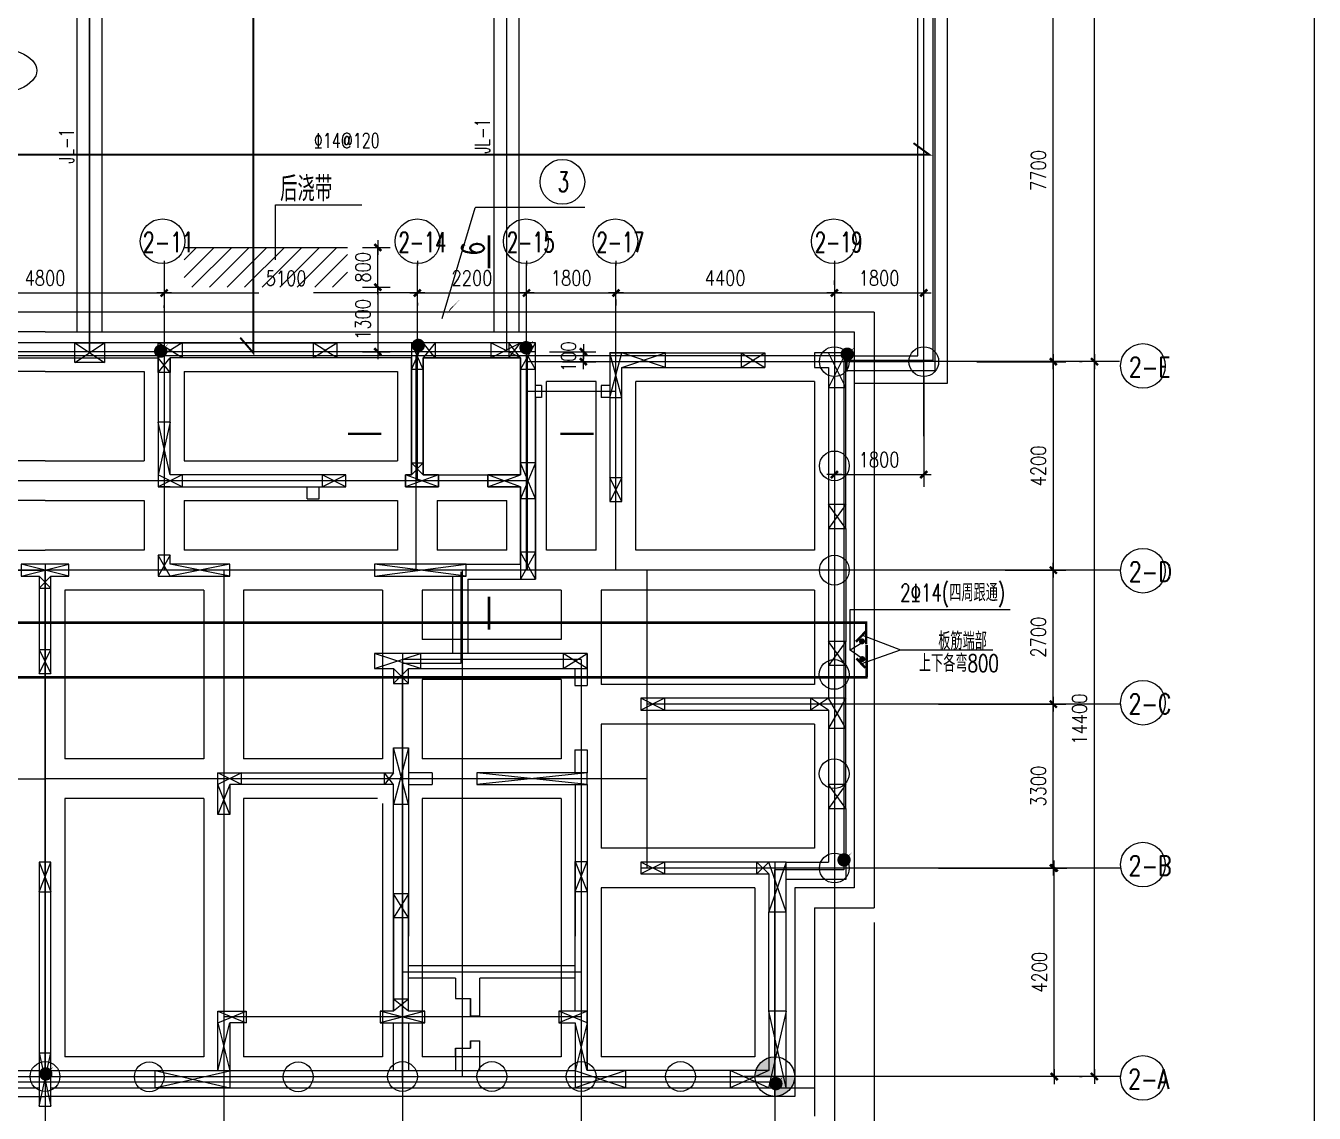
# Model space of a CAD drawing. Extents: x -170759 to 304867, y -311201 to 112352.
# Drawn here: x 241152 to 267105, y -175936 to -154031 of the extents above; entities that cross this region are included whole.
import ezdxf

# ---------------------------------------------------------------- set-up
doc = ezdxf.new("R2010")
doc.units = 0
doc.linetypes.add('DOT2', pattern=[0.125, 0, -0.125])
doc.linetypes.add('DOTE', pattern=[2.42, 2, -0.2, 0.02, -0.2])
doc.layers.get('0').update_dxf_attribs({"linetype": 'CONTINUOUS'})
doc.layers.get('DEFPOINTS').update_dxf_attribs({"linetype": 'CONTINUOUS'})
for name, color, linetype in [('4', 2, 'DOT2'), ('7', 8, 'CONTINUOUS'), ('AXIS', 3, 'CONTINUOUS'), ('DIM', 3, 'CONTINUOUS'), ('DOTE', 251, 'CONTINUOUS'), ('LAYER2', 7, 'CONTINUOUS'), ('TC', 253, 'CONTINUOUS'), ('WAL', 20, 'CONTINUOUS'), ('ZHUANG', 7, 'CONTINUOUS'), ('图层1', 1, 'CONTINUOUS')]:
    doc.layers.add(name, color=color, linetype=linetype)
doc.styles.add('_HZTXT', font='txt.shx', dxfattribs={"width": 0.8, "bigfont": 'HZTXT.shx'})
doc.styles.add('DIM_FONT', font='SIMPLEX.shx', dxfattribs={"width": 0.8})
doc.styles.add('STYLE1', font='txt.shx', dxfattribs={"width": 0.8, "bigfont": 'HZTXT.shx'})
doc.dimstyles.new('NORMAL', dxfattribs={"dimtxt": 300, "dimasz": 1, "dimexe": 250, "dimexo": 300, "dimgap": 150, "dimtad": 1, "dimdec": 0, "dimzin": 0, "dimdsep": 46, "dimtxsty": 'DIM_FONT', "dimblk": '_DIMX', "dimblk1": '_DIMX', "dimblk2": '_DIMX', "dimsah": 1, "dimcen": 2.5, "dimclrt": 7, "dimadec": 0, "dimazin": 0, "dimtfac": 1, "dimtdec": 0, "dimtix": 1, "dimtmove": 2, "dimatfit": 3, "dimldrblk": '_DIMX', "dimfxl": 0, "dimtolj": 1, "dimtzin": 0, "dimarcsym": 0})

# ---------------------------------------------------------------- blocks, each defined once
blk = doc.blocks.new('_DIMX')
blk.add_line((-150, 0), (150, 0))
at = {"const_width": 50}
blk.add_lwpolyline([(-70, -70), (70, 70)], dxfattribs=at)
blk = doc.blocks.new('*D97')
at = {"layer": 'DEFPOINTS', "color": 0, "linetype": 'ByBlock'}
for p in [(260011, -160797), (260581, -164997, 0), (261849, -164997)]:
    blk.add_point(p, dxfattribs=at)
at = {"layer": 'ZHUANG', "color": 0, "linetype": 'ByBlock', "lineweight": -2}
for p, q in [((260311, -160797), (262099, -160797)), ((261849, -160798), (261849, -164996)), ((260881, -164997), (262099, -164997))]:
    blk.add_line(p, q, dxfattribs=at)
for p, rotation in [((261849, -160797), 90), ((261849, -164997), 270)]:
    blk.add_blockref('_DIMX', p, dxfattribs=dict(at, rotation=rotation))
at = {"layer": 'ZHUANG', "color": 7, "linetype": 'ByBlock', "insert": (261549, -162897), "char_height": 300, "attachment_point": 5, "rotation": 90, "style": 'DIM_FONT'}
blk.add_mtext('\\A1;4200', dxfattribs=at)
blk = doc.blocks.new('*D165')
at = {"layer": 'DEFPOINTS', "color": 0}
for p in [(259239, -167697, 0), (261849, -167697), (261085, -170997)]:
    blk.add_point(p, dxfattribs=at)
at = {"layer": 'TC', "color": 0, "lineweight": -2}
for p, q in [((259539, -167697), (262099, -167697)), ((261849, -170996), (261849, -167698)), ((261385, -170997), (262099, -170997))]:
    blk.add_line(p, q, dxfattribs=at)
for p, rotation in [((261849, -167697), 90), ((261849, -170997), 270)]:
    blk.add_blockref('_DIMX', p, dxfattribs=dict(at, rotation=rotation))
at = {"layer": 'TC', "color": 7, "insert": (261549, -169347), "char_height": 300, "attachment_point": 5, "rotation": 90, "style": 'DIM_FONT'}
blk.add_mtext('\\A1;3300', dxfattribs=at)
blk = doc.blocks.new('*D166')
at = {"layer": 'DEFPOINTS', "color": 0}
for p in [(259239, -170997, 0), (261869, -170997), (262055, -175197, 0)]:
    blk.add_point(p, dxfattribs=at)
at = {"layer": 'TC', "color": 0, "lineweight": -2}
for p, q in [((259539, -170997), (262119, -170997)), ((261869, -175196), (261869, -170998)), ((261755, -175197), (261619, -175197))]:
    blk.add_line(p, q, dxfattribs=at)
for p, rotation in [((261869, -170997), 90), ((261869, -175197), 270)]:
    blk.add_blockref('_DIMX', p, dxfattribs=dict(at, rotation=rotation))
at = {"layer": 'TC', "color": 7, "insert": (261569, -173097), "char_height": 300, "attachment_point": 5, "rotation": 90, "style": 'DIM_FONT'}
blk.add_mtext('\\A1;4200', dxfattribs=at)
blk = doc.blocks.new('*D191')
at = {"layer": 'DEFPOINTS', "color": 0}
for p in [(247634, -159297, 0), (247634, -160597, 0), (248243, -160597)]:
    blk.add_point(p, dxfattribs=at)
at = {"layer": 'WAL', "color": 0, "lineweight": -2}
for p, q in [((247934, -159297), (248493, -159297)), ((248243, -159298), (248243, -160596)), ((247934, -160597), (248493, -160597))]:
    blk.add_line(p, q, dxfattribs=at)
for p, rotation in [((248243, -159297), 90), ((248243, -160597), 270)]:
    blk.add_blockref('_DIMX', p, dxfattribs=dict(at, rotation=rotation))
at = {"layer": 'WAL', "color": 7, "insert": (247943, -159947), "char_height": 300, "attachment_point": 5, "rotation": 90, "style": 'DIM_FONT'}
blk.add_mtext('\\A1;1300', dxfattribs=at)
blk = doc.blocks.new('*D192')
at = {"layer": 'DEFPOINTS', "color": 0}
for p in [(247634, -158497, 0), (248243, -158497), (247634, -159297, 0)]:
    blk.add_point(p, dxfattribs=at)
at = {"layer": 'WAL', "color": 0, "lineweight": -2}
for p, q in [((247934, -158497), (248493, -158497)), ((248243, -158496), (248243, -158495)), ((248243, -159297), (248243, -158497)), ((248243, -159298), (248243, -159299))]:
    blk.add_line(p, q, dxfattribs=at)
for p, rotation in [((248243, -158497), 270), ((248243, -159297), 90)]:
    blk.add_blockref('_DIMX', p, dxfattribs=dict(at, rotation=rotation))
at = {"layer": 'WAL', "color": 7, "insert": (247943, -158897), "char_height": 300, "attachment_point": 5, "rotation": 90, "style": 'DIM_FONT'}
blk.add_mtext('\\A1;800', dxfattribs=at)
blk = doc.blocks.new('*D193')
at = {"layer": 'DEFPOINTS', "color": 0}
for p in [(251399, -160597, 0), (252383, -160597), (251661, -160797, 0)]:
    blk.add_point(p, dxfattribs=at)
at = {"layer": 'WAL', "color": 0, "lineweight": -2}
for p, q in [((251699, -160597), (252633, -160597)), ((252383, -160596), (252383, -160595)), ((252383, -160797), (252383, -160597)), ((251961, -160797), (252633, -160797)), ((252383, -160798), (252383, -160799))]:
    blk.add_line(p, q, dxfattribs=at)
for p, rotation in [((252383, -160597), 270), ((252383, -160797), 90)]:
    blk.add_blockref('_DIMX', p, dxfattribs=dict(at, rotation=rotation))
at = {"layer": 'WAL', "color": 7, "insert": (252083, -160697), "char_height": 300, "attachment_point": 5, "rotation": 90, "style": 'DIM_FONT'}
blk.add_mtext('\\A1;100', dxfattribs=at)
blk = doc.blocks.new('*D195')
at = {"layer": 'DEFPOINTS', "color": 0}
for p in [(249039, -159315, 0), (243939, -159412, 0), (249039, -159413)]:
    blk.add_point(p, dxfattribs=at)
at = {"layer": 'WAL', "color": 0, "lineweight": -2}
for p, q in [((243940, -159413), (245845, -159413)), ((249038, -159413), (246945, -159413)), ((243939, -159712), (243939, -159663)), ((249039, -159615), (249039, -159663))]:
    blk.add_line(p, q, dxfattribs=at)
at = {"layer": 'WAL', "color": 0, "lineweight": -2, "rotation": 180}
blk.add_blockref('_DIMX', (243939, -159413), dxfattribs=at)
at = {"layer": 'WAL', "color": 0, "lineweight": -2}
blk.add_blockref('_DIMX', (249039, -159413), dxfattribs=at)
at = {"layer": 'WAL', "color": 7, "insert": (246395, -159116), "char_height": 300, "attachment_point": 5, "style": 'DIM_FONT'}
blk.add_mtext('\\A1;5100', dxfattribs=at)

msp = doc.modelspace()

# ---------------------------------------------------------------- hatches: boundary and pattern name
at = {"layer": 'WAL'}
h = msp.add_hatch(dxfattribs=at)
h.set_pattern_fill('ANSI31', color=4, scale=2000, style=0)
h.set_pattern_definition([(45, (-111974.64, -225856.73), (-176.7767, 176.7767), [])])
h.paths.add_polyline_path([(247633.55887, -158496.52505), (244343.56233, -158496.52505), (244343.56233, -159296.52505), (247633.55887, -159296.52505)])
h.paths.add_polyline_path([(246053.35754, -158974.82745), (246703.35754, -158974.82745), (246703.35754, -159349.82745), (246053.35754, -159349.82745)], flags=9)
h = msp.add_hatch(color=4, dxfattribs=at)
h.paths.add_polyline_path([(255857.65285, -175076.52505, -0.2450906148), (256119.22853, -174814.94937), (256119.22853, -175076.52505)])
h.paths.add_polyline_path([(255851.79996, -175196.52505), (255839.22853, -175196.52505, -0.0763208341), (255857.65285, -175076.52505), (256119.22853, -175076.52505)])
h.paths.add_polyline_path([(256119.22853, -175076.52505), (256119.22853, -174814.94937, -0.0763208341), (256239.22853, -174796.52505), (256239.22853, -174876.80959), (256165.7149, -175196.52505), (255851.79996, -175196.52505)])
h.paths.add_polyline_path([(256239.22853, -175196.52505), (256165.7149, -175196.52505), (256239.22853, -174876.80959)], flags=17)
h.paths.add_polyline_path([(256239.22853, -175196.52505), (256417.29305, -175196.52505), (256469.22853, -175426.52505), (256239.22853, -175426.52505)], flags=17)
h.paths.add_polyline_path([(256469.22853, -175426.52505), (256417.29305, -175196.52505), (256469.22853, -175196.52505)], flags=16)
h.paths.add_polyline_path([(256469.22853, -175196.52505), (256639.22853, -175196.52505, -0.4142135624), (256239.22853, -175596.52505), (256239.22853, -175426.52505), (256469.22853, -175426.52505)])

# ---------------------------------------------------------------- linework, layer by layer
msp.add_lwpolyline([(168597.11361, -125589.75564), (267104.50552, -125589.75564), (267104.50552, -195144.17995), (168597.11361, -195144.17995)], close=True)
at = {"layer": '7', "color": 4, "linetype": 'ByBlock'}
msp.add_line((257754.91275, -165789.92395, 0), (260978.30891, -165789.92395, 0), dxfattribs=at)
at = {"layer": 'DOTE', "color": 8, "linetype": 'DOTE', "ltscale": 2}
for p, q in [((263182.31757, -160796.52505, 0), (257669.22853, -160796.52505, 0)), ((263203.9637, -164996.52505), (241539.22853, -164996.52505)), ((263209.01146, -167696.52505, 0), (253659.22853, -167696.52505)), ((263208.87526, -170996.52505, 0), (253539.22853, -170996.52505)), ((263208.87526, -175196.52505, 0), (255619.05066, -175196.52505))]:
    msp.add_line(p, q, dxfattribs=at)
at = {"layer": 'LAYER2', "color": 6, "elevation": 0}
for points in [[(249118.94195, -160408.63697, 0, 0, 0), (249480.20772, -160005.57966, 96, 0, 0), (249697.88413, -159731.96142, 0, 0, 0)], [(251984.92662, -159860.41519, 0, 0, 0), (251571.18427, -160209.39286, 96, 0, 0), (251317.61657, -160450.12795, 0, 0, 0)], [(244625.07049, -159929.11364, 0, 0, 0), (244211.32814, -160278.09132, 96, 0, 0), (243957.76043, -160518.82641, 0, 0, 0)], [(258455.25085, -159991.02707, 0, 0, 0), (258041.5085, -160340.00475, 96, 0, 0), (257787.94079, -160580.73984, 0, 0, 0)], [(258389.89379, -170178.76409, 0, 0, 0), (257976.15144, -170527.74177, 96, 0, 0), (257722.58374, -170768.47686, 0, 0, 0)], [(242312.11858, -174488.9605, 0, 0, 0), (241898.37623, -174837.93818, 96, 0, 0), (241644.80853, -175078.67327, 0, 0, 0)], [(257017.40092, -174684.87846, 0, 0, 0), (256603.65857, -175033.85614, 96, 0, 0), (256350.09087, -175274.59123, 0, 0, 0)]]:
    msp.add_lwpolyline(points, format="xyseb", dxfattribs=at)
at = {"layer": 'LAYER2', "color": 6, "const_width": 133.7388, "elevation": 0}
for points in [[(249090.46985, -160528.43832, -1), (249025.3208, -160410.26861, -1)], [(251260.68516, -160574.47604, -1), (251195.53611, -160456.30632, -1)], [(243900.82903, -160643.1745, -1), (243835.67998, -160525.00478, -1)], [(257731.00939, -160705.08792, -1), (257665.86034, -160586.91821, -1)], [(257665.65233, -170892.82494, -1), (257600.50328, -170774.65523, -1)], [(241587.87712, -175203.02135, -1), (241522.72808, -175084.85164, -1)], [(256293.15946, -175398.93931, -1), (256228.01041, -175280.7696, -1)]]:
    msp.add_lwpolyline(points, format="xyb", close=True, dxfattribs=at)
at = {"layer": 'TC'}
for centre in [(263653.59396, -160883.07939, 0), (263653.59396, -165007.88497, 0), (263653.59396, -167667.3793, 0), (263653.59396, -170928.42575, 0), (263653.59396, -175225.7999, 0)]:
    msp.add_circle(centre, 449.77374, dxfattribs=at)
at = {"layer": 'WAL', "color": 4}
for p, q in [((242439.22853, -160596.52505), (242439.22853, -136475.28904)), ((250839.22853, -160596.52505), (250839.22853, -136475.28904)), ((259239.22853, -160796.52505), (259239.22853, -136475.28904)), ((259469.22853, -160976.52505), (259469.22853, -139166.52505)), ((259719.22853, -161226.52505), (259719.22853, -139166.52505)), ((259119.22853, -160676.52505), (259119.22853, -139516.52505)), ((242189.22853, -160196.52505, 0), (242189.22853, -153646.52505, 0)), ((242689.22853, -160196.52505, 0), (242689.22853, -153646.52505, 0)), ((250589.22853, -160196.52505, 0), (250589.22853, -153646.52505, 0)), ((251089.22853, -160196.52505, 0), (251089.22853, -153646.52505, 0)), ((259239.22853, -162296.52505), (259239.22853, -155990.13996)), ((246178.65925, -158742.63709, 0), (246178.65925, -157634.61047, 0)), ((246178.65925, -157634.61047, 0), (247920.20597, -157634.61047, 0)), ((244343.56233, -158496.52505), (247633.55887, -158496.52505)), ((243939.22853, -158768.36882), (243939.22853, -158858.8081)), ((243939.22853, -158819.2297), (243939.22853, -164996.52505)), ((249039.22853, -158768.36882), (249039.22853, -158858.8081)), ((249039.22853, -163196.52505), (249039.22853, -158820.33534)), ((251239.22853, -158768.36882), (251239.22853, -158858.8081)), ((251239.22853, -164996.52505), (251239.22853, -158820.10995)), ((253039.22853, -158768.36882), (253039.22853, -158858.8081)), ((253039.22853, -164996.52505), (253039.22853, -158820.22097)), ((257439.22853, -158768.36882), (257439.22853, -158858.8081)), ((257439.22853, -158820.11868), (257439.22853, -183248.75652)), ((258239.22853, -159796.52505, 0), (224839.22853, -159796.52505, 0)), ((258239.22853, -159796.52505, 0), (258239.22853, -171796.52505, 0)), ((241539.22853, -160196.52505, 0), (225239.22853, -160196.52505, 0)), ((241539.22853, -160196.52505, 0), (257839.22853, -160196.52505, 0)), ((257839.22853, -160196.52505, 0), (257839.22853, -171396.52505, 0)), ((251419.22853, -160416.52505), (231659.22853, -160416.52505)), ((251399.22853, -160596.52505), (231839.22853, -160596.52505)), ((242139.22853, -160416.52505), (242739.22853, -160816.52505)), ((242139.22853, -160816.52505), (242739.22853, -160416.52505)), ((244299.22853, -160716.52505), (243819.22853, -160416.52505)), ((244299.22853, -160416.52505), (243819.22853, -160716.88709)), ((244299.22853, -160416.52505), (244299.22853, -160716.52505)), ((246939.22853, -160416.52505), (246939.22853, -160716.52505)), ((247419.22853, -160716.52505), (246939.22853, -160416.52505)), ((246939.22853, -160716.52505), (247419.22853, -160416.52505)), ((249159.22853, -160956.52505), (248919.22853, -160416.52505)), ((248919.22853, -160956.52505), (249158.82965, -160416.52505)), ((249399.22853, -160716.52505), (249158.82965, -160416.52505)), ((249399.22853, -160416.52505), (249159.22853, -160716.52505)), ((249399.22853, -160416.52505), (249399.22853, -160716.52505)), ((250519.22853, -160716.52505), (251117.89068, -160416.52505)), ((250519.22853, -160416.52505), (250519.22853, -160716.52505)), ((251119.22853, -160716.52505), (250519.22853, -160416.52505)), ((250879.22853, -160416.52505), (250879.22853, -160716.52505)), ((251119.22853, -160716.52505), (250879.22853, -160416.52505)), ((250879.22853, -160716.52505), (251117.89068, -160416.52505)), ((251419.22853, -160956.52505), (251117.89068, -160416.52505)), ((251119.22853, -160956.52505), (251419.22853, -160416.52505)), ((251419.22853, -161276.52505), (251419.22853, -160416.52505)), ((252919.22853, -160616.52505), (252919.22853, -161276.52505)), ((253159.22853, -161516.52505), (252919.22853, -160616.52505)), ((252919.22853, -161516.52505), (253160.18095, -160616.52505)), ((252919.22853, -160616.52505), (253839.22853, -160616.52505)), ((253159.22853, -160916.52505), (254039.22853, -160616.52505)), ((254039.22853, -160916.52505), (253160.18095, -160616.52505)), ((254039.22853, -160616.52505), (256039.22853, -160616.52505)), ((255559.22853, -160616.52505), (255559.22853, -160916.52505)), ((255559.22853, -160916.52505), (256039.22853, -160616.52505)), ((255559.22853, -160616.52505), (256039.22853, -160916.52505)), ((256039.22853, -160616.52505), (256039.22853, -160916.52505)), ((257669.22853, -160616.52505), (257319.22853, -161316.52484)), ((257669.22853, -161316.52484), (257319.4526, -160616.52505)), ((243819.22853, -160726.52505), (239259.22853, -160726.52505)), ((243819.22853, -161016.52505), (244059.22853, -160716.52505)), ((244059.22853, -161016.52505), (243819.22853, -160716.88709)), ((243819.22853, -160726.52505), (243819.22853, -162018.27193)), ((244059.22853, -162016.52505), (244059.22853, -160716.52505)), ((248919.22853, -160716.52505), (244059.22853, -160716.52505)), ((247419.22853, -160716.52505), (244059.22853, -160716.52505)), ((248919.22853, -163076.52505), (248919.22853, -160716.52505)), ((249159.22853, -160716.52505), (249159.22853, -163076.52505)), ((251119.22853, -160716.52505), (249159.22853, -160716.52505)), ((251119.22853, -160716.52505), (249159.22853, -160716.52505)), ((251119.22853, -160716.52505), (249159.22853, -160716.52505)), ((249439.22853, -160716.52505), (250839.22853, -160716.52505)), ((251119.22853, -160716.52505), (250519.22853, -160716.52505)), ((251119.22853, -163076.52505), (251119.22853, -160716.52505)), ((251119.22853, -163076.52505), (251119.22853, -160716.52505)), ((251119.22853, -163076.52505), (251119.22853, -160716.52505)), ((251239.22853, -160796.52505), (259239.22853, -160796.52505)), ((257669.22853, -160676.52505), (259119.22853, -160676.52505)), ((241539.22853, -160996.52505, 0), (239539.22853, -160996.52505, 0)), ((241539.22853, -160996.52505, 0), (243539.22853, -160996.52505, 0)), ((243539.22853, -160996.52505, 0), (243539.22853, -162796.52505, 0)), ((244339.22853, -160996.52505, 0), (244339.22853, -162796.52505, 0)), ((244339.22853, -160996.52505, 0), (248639.22853, -160996.52505, 0)), ((248639.22853, -160996.52505, 0), (248639.22853, -162796.52505, 0)), ((249159.22853, -160956.52505), (248919.22853, -160956.52505)), ((249159.22853, -160996.52505), (249159.22853, -162796.52505)), ((251419.22853, -160956.52505), (251119.22853, -160956.52505)), ((251119.22853, -162796.52505), (251119.22853, -160996.52505)), ((253159.22853, -160916.52505), (253839.22853, -160916.52505)), ((253159.22853, -160916.52505), (253839.22853, -160916.52505)), ((254039.22853, -160916.52505), (256039.22853, -160916.52505)), ((257669.22853, -160976.52505), (259469.22853, -160976.52505)), ((253039.22853, -161396.52505), (251239.22853, -161396.52505)), ((251539.22853, -161276.52505), (251419.22853, -161276.52505)), ((251539.22853, -161276.52505), (251539.22853, -161516.52505)), ((251539.22853, -161276.52505), (251539.22853, -161516.52505)), ((251539.22853, -161276.52505), (251539.22853, -161516.52505)), ((252639.22853, -161196.52505, 0), (251639.22853, -161196.52505, 0)), ((251639.22853, -164596.52505, 0), (251639.22853, -161196.52505, 0)), ((252639.22853, -164596.52505, 0), (252639.22853, -161196.52505, 0)), ((252739.22853, -161276.52505), (252739.22853, -161516.52505)), ((252919.22853, -161276.52505), (252739.22853, -161276.52505)), ((252919.22853, -161276.52505), (252919.22853, -161276.52505)), ((257039.22853, -161196.52505, 0), (253439.22853, -161196.52505, 0)), ((253439.22853, -164596.52505, 0), (253439.22853, -161196.52505, 0)), ((257039.22853, -161196.52505, 0), (257039.22853, -164596.52505, 0)), ((257319.22853, -161316.52484), (257669.22853, -161316.52484)), ((257839.22853, -161226.52505), (259719.22853, -161226.52505)), ((251539.22853, -161516.52505), (251419.22853, -161516.52505)), ((251419.22853, -161516.52505), (251419.22853, -165176.52505)), ((252919.22853, -161516.52505), (252739.22853, -161516.52505)), ((252919.22853, -161516.52505), (253159.22853, -161516.52505)), ((244059.22853, -163076.52505), (243819.22853, -162016.52505)), ((244059.22853, -162016.52505), (243819.22853, -163076.68293)), ((243819.22853, -162016.52505), (243819.22853, -163076.52505)), ((241539.22853, -162796.52505, 0), (239539.22853, -162796.52505, 0)), ((241539.22853, -162796.52505, 0), (243539.22853, -162796.52505, 0)), ((244339.22853, -162796.52505, 0), (248639.22853, -162796.52505, 0)), ((248919.22853, -162836.52505), (249159.22853, -162836.52505)), ((249159.22853, -163076.52505), (248919.22853, -162836.52505)), ((249159.22853, -162836.52505), (248919.22853, -163076.52505)), ((251419.22853, -163556.52505), (251119.22853, -162836.52505)), ((251419.22853, -162836.52505), (251119.22853, -163556.52505)), ((251419.22853, -162836.52505), (251119.22853, -162836.52505)), ((251239.22853, -163196.52505), (231839.22853, -163196.52505)), ((244299.22853, -163076.52505), (243819.22853, -163316.52505)), ((244299.22853, -163316.52505), (243819.22853, -163076.68293)), ((244299.22853, -163076.52505), (244299.22853, -163316.52505)), ((247119.22853, -163316.52505), (247599.22853, -163076.52505)), ((247599.22853, -163316.52505), (247119.22853, -163076.52505)), ((247119.22853, -163076.52505), (247119.22853, -163316.52505)), ((248799.22853, -163076.52505), (248799.22853, -163316.52505)), ((248799.22853, -163316.52505), (248799.22853, -163076.52505)), ((248799.22853, -163076.52505), (248799.22853, -163316.52505)), ((248919.22853, -163076.52505), (248799.22853, -163076.52505)), ((248799.22853, -163076.52505), (248919.22853, -163076.52505)), ((248919.22853, -163076.52505), (248799.22853, -163076.52505)), ((249463.31924, -163076.52505), (248799.22853, -163316.52505)), ((249463.31924, -163316.52505), (248799.22853, -163076.52505)), ((249159.22853, -163076.52505), (249463.31924, -163076.52505)), ((249159.22853, -163076.52505), (249463.31924, -163076.52505)), ((249159.22853, -163076.52505), (249463.31924, -163076.52505)), ((249439.22853, -163076.52505), (250839.22853, -163076.52505)), ((249463.31924, -163316.52505), (249463.31924, -163076.52505)), ((249463.31924, -163076.52505), (249463.31924, -163316.52505)), ((249463.31924, -163316.52505), (249463.31924, -163076.52505)), ((250459.22853, -163076.52505), (251119.22853, -163076.52505)), ((250459.22853, -163076.52505), (251119.22853, -163076.52505)), ((250459.22853, -163076.52505), (251119.22853, -163076.52505)), ((250459.22853, -163316.52505), (250459.22853, -163076.52505)), ((250459.22853, -163316.52505), (250459.22853, -163076.52505)), ((250459.22853, -163316.52505), (250459.22853, -163076.52505)), ((251119.22853, -163316.52505), (250459.22853, -163076.52505)), ((250459.22853, -163316.52505), (251119.22853, -163076.52505)), ((253159.22853, -163136.52505), (252919.22853, -163616.52505)), ((253159.22853, -163616.52505), (252919.22853, -163136.52505)), ((253159.22853, -163136.52505), (252919.22853, -163136.52505)), ((244059.22853, -163316.52505), (243819.22853, -163316.52505)), ((246819.22853, -163556.52505), (246819.22853, -163316.52505)), ((247059.22853, -163556.52505), (247059.22853, -163316.52505)), ((248799.22853, -163316.52505), (249463.31924, -163316.52505)), ((249463.31924, -163316.52505), (248799.22853, -163316.52505)), ((248799.22853, -163316.52505), (249463.31924, -163316.52505)), ((250459.22853, -163316.52505), (251119.22853, -163316.52505)), ((251119.22853, -163316.52505), (250459.22853, -163316.52505)), ((250459.22853, -163316.52505), (251119.22853, -163316.52505)), ((251119.22853, -164876.52505), (251119.22853, -163316.52505)), ((251119.22853, -164876.52505), (251119.22853, -163316.52505)), ((241539.22853, -163596.52505, 0), (239539.22853, -163596.52505, 0)), ((241539.22853, -163596.52505, 0), (243539.22853, -163596.52505, 0)), ((243539.22853, -163596.52505, 0), (243539.22853, -164596.52505, 0)), ((244339.22853, -163596.52505, 0), (248639.22853, -163596.52505, 0)), ((244339.22853, -163596.52505, 0), (244339.22853, -164596.52505, 0)), ((246819.22853, -163556.52505), (247059.22853, -163556.52505)), ((248639.22853, -163596.52505, 0), (248639.22853, -164596.52505, 0)), ((249439.22853, -163596.52505, 0), (250839.22853, -163596.52505, 0)), ((249439.22853, -163596.52505, 0), (249439.22853, -164596.52505, 0)), ((250839.22853, -164596.52505, 0), (250839.22853, -163596.52505, 0)), ((251419.22853, -163556.52505), (251119.22853, -163556.52505)), ((257669.22853, -163676.52505), (257319.22853, -164156.52505)), ((257669.22853, -164156.52505), (257319.22853, -163676.52505)), ((257669.22853, -163676.52505), (257319.22853, -163676.52505)), ((257319.22853, -164156.52505), (257319.22853, -166436.52505)), ((257669.22853, -164156.52505), (257669.22853, -166436.52505)), ((239539.22853, -164596.52505, 0), (241539.22853, -164596.52505, 0)), ((243539.22853, -164596.52505, 0), (241539.22853, -164596.52505, 0)), ((244059.22853, -164696.52505), (243819.22853, -164696.52505)), ((244059.59912, -165116.52505), (243819.22853, -164696.52505)), ((244059.22853, -164696.52505), (243819.22853, -165116.52505)), ((244059.22853, -164876.52505), (244059.22853, -164696.52505)), ((248639.22853, -164596.52505, 0), (244339.22853, -164596.52505, 0)), ((250839.22853, -164596.52505, 0), (249439.22853, -164596.52505, 0)), ((251419.22853, -164636.52505), (251119.22853, -164636.52505)), ((251419.22853, -165176.52505), (251119.22853, -164636.52505)), ((251419.22853, -164636.52505), (251119.22853, -165176.52505)), ((252639.22853, -164596.52505, 0), (251639.22853, -164596.52505, 0)), ((257039.22853, -164596.52505), (253439.22853, -164596.52505, 0)), ((225639.22853, -164996.52505), (241539.22853, -164996.52505)), ((242019.22853, -165116.52505), (241059.22853, -164876.52505)), ((241059.22853, -165116.52505), (242019.22853, -164876.52505)), ((241539.22853, -164876.52505), (241539.22853, -185085.4652)), ((241539.22853, -164876.52505), (241539.22853, -175482.45562)), ((245259.22853, -164876.52505), (244059.22853, -164876.52505)), ((245259.22853, -165116.52505), (244059.22853, -164876.52505)), ((245259.22853, -164876.52505), (244059.59912, -165116.52505)), ((245139.22853, -164996.52505), (245139.22853, -183248.75652)), ((245259.22853, -165116.52505), (245259.22853, -164876.52505)), ((250019.22873, -165116.52508), (248179.22873, -164876.52508)), ((248179.22873, -165116.52508), (250019.22873, -164876.52508)), ((249939.22853, -164996.52505), (249939.22854, -175196.52505)), ((250019.22898, -164876.52505), (251119.22853, -164876.52505)), ((250019.22898, -164876.52505), (251119.22853, -164876.52505)), ((253659.22853, -164996.52505), (253659.22853, -170996.52505)), ((241419.22853, -165116.52505), (241659.22853, -165356.52505)), ((241419.22853, -165356.52505), (241659.22853, -165116.52505)), ((249749.22853, -165116.52508), (249749.22853, -166676.52505)), ((250059.22853, -165176.52505), (250059.22853, -166676.52505)), ((250059.22853, -165176.52505), (251419.22853, -165176.52505)), ((241419.22853, -165356.52505), (241659.22853, -165356.52505)), ((244739.22853, -165396.52505, 0), (241939.22853, -165396.52505, 0)), ((241939.22853, -165396.52505, 0), (241939.22853, -168796.52505, 0)), ((244739.22853, -165396.52505, 0), (244739.22853, -168796.52505, 0)), ((245539.22853, -165396.52505, 0), (245539.22853, -168796.52505, 0)), ((248339.22853, -165396.52505, 0), (245539.22853, -165396.52505, 0)), ((248339.22853, -165396.52505, 0), (248339.22853, -168796.52505, 0)), ((249139.22853, -165396.52505, 0), (249139.22853, -166396.52505, 0)), ((251939.22853, -165396.52505, 0), (249139.22853, -165396.52505, 0)), ((251939.22853, -165396.52505, 0), (251939.22853, -166396.52505, 0)), ((252739.22853, -165396.52505, 0), (252739.22853, -167296.52505, 0)), ((257039.22853, -165396.52505), (252739.22853, -165396.52505, 0)), ((257039.22853, -165396.52505, 0), (257039.22853, -167296.52505, 0)), ((257754.91275, -166608.56962, 0), (257754.91275, -165789.92395, 0)), ((258016.41126, -166314.31612, 0), (258773.65042, -166602.03086, 0)), ((241419.22853, -166596.52505), (241659.22853, -167076.52505)), ((241419.22853, -167076.52505), (241659.22853, -166596.52505)), ((241419.22853, -166596.52505), (241659.22853, -166596.52505)), ((251939.22853, -166396.52505, 0), (249139.22853, -166396.52505, 0)), ((257669.22853, -166916.52505), (257319.22853, -166436.52505)), ((257669.22853, -166436.52505), (257319.22853, -166916.52505)), ((257996.16103, -166461.69534, 0), (257754.91275, -166608.56962, 0)), ((257999.30424, -166776.62404, 0), (257754.91275, -166608.56962, 0)), ((257993.85747, -166877.54913, 0), (258773.65042, -166602.03086, 0)), ((258773.65042, -166602.03086, 0), (260633.45876, -166602.03086, 0)), ((249099.22853, -166976.52505), (248179.22873, -166676.52505)), ((248179.22873, -166976.52505), (249099.22853, -166676.52505)), ((248739.22853, -166676.52505), (248739.22853, -183248.75652)), ((252339.22853, -166796.52505), (248739.22853, -166796.52505)), ((249099.22853, -166676.52505), (249099.22853, -166976.52505)), ((252459.22853, -166976.52505), (251979.22853, -166676.52505)), ((251979.22853, -166976.52505), (252459.22853, -166676.52505)), ((251979.22853, -166676.52505), (251979.22853, -166976.52505)), ((252339.22853, -166796.52505), (252339.22853, -183248.75652)), ((252459.22853, -166676.52505), (252459.22853, -167316.52505)), ((248859.22853, -167276.52505), (248556.59551, -166976.52505)), ((248559.22853, -167276.52505), (248859.22853, -166976.52505)), ((252209.22853, -166976.52505), (252209.22853, -167316.52505)), ((257669.22853, -166916.52505), (257319.22853, -166916.52505)), ((249139.22853, -167196.52505, 0), (249139.22853, -168796.52505, 0)), ((251939.22853, -167196.52505, 0), (249139.22853, -167196.52505, 0)), ((251939.22853, -167196.52505, 0), (251939.22853, -168796.52505, 0)), ((252209.22853, -167316.52505), (252459.22853, -167316.52505)), ((252209.22853, -167316.52505), (252449.22853, -167316.52505)), ((252209.22853, -167316.52505), (252449.22853, -167316.52505)), ((252209.22853, -167316.52505), (252459.22853, -167316.52505)), ((257039.22853, -167296.52505, 0), (252739.22853, -167296.52505, 0)), ((254019.22853, -167816.52505), (253539.22853, -167576.52505)), ((254019.22853, -167576.52505), (253539.22853, -167816.52505)), ((254019.22853, -167576.52505), (254019.22853, -167816.52505)), ((256959.22853, -167576.52505), (256959.22853, -167816.52505)), ((257319.22853, -167576.52505), (256959.22853, -167816.52505)), ((257319.22853, -167816.52505), (256959.22853, -167576.52505)), ((257669.22853, -167576.52505), (257319.22853, -167576.52505)), ((257669.22853, -168176.52505), (257319.22853, -167576.52505)), ((257669.22853, -167576.52505), (257319.22853, -168176.52505)), ((252739.22853, -168096.52505, 0), (252739.22853, -170596.52505, 0)), ((257039.22853, -168096.52505, 0), (252739.22853, -168096.52505, 0)), ((257039.22853, -168096.52505, 0), (257039.22853, -170596.52505, 0)), ((257319.22853, -168176.52505), (257669.22853, -168176.52505)), ((248859.22853, -169716.52505), (248559.22853, -168576.52505)), ((248859.22853, -168576.52505), (248559.22853, -169716.52505)), ((252209.22853, -168616.52505), (252459.22853, -168616.52505)), ((252209.22853, -168616.52505), (252209.22853, -169076.52505)), ((252459.22853, -168616.52505), (252459.22853, -169076.52505)), ((244739.22853, -168796.52505, 0), (241939.22853, -168796.52505, 0)), ((248339.22853, -168796.52505, 0), (245539.22853, -168796.52505, 0)), ((251939.22853, -168796.52505, 0), (249139.22853, -168796.52505, 0)), ((230739.22853, -169196.52505), (241539.22853, -169196.52505)), ((253659.22853, -169196.52505), (241539.22853, -169196.52505)), ((245499.22853, -169316.52505), (245019.22853, -169076.52505)), ((245499.22853, -169076.52505), (245019.22853, -169313.44569)), ((245499.22853, -169316.52505), (245499.22853, -169076.52505)), ((248559.22853, -169316.52505), (248379.22853, -169076.52505)), ((248559.22853, -169076.52505), (248379.22853, -169316.52505)), ((248379.22853, -169316.52505), (248379.22853, -169076.52505)), ((248859.22853, -169076.52505), (248859.22853, -172366.52505)), ((249339.22853, -169076.52505), (248859.22853, -169076.52505)), ((249339.22853, -169076.52505), (249339.22853, -169316.52505)), ((252459.22853, -169316.52505), (250239.22853, -169076.52505)), ((252459.22853, -169076.52505), (250239.22853, -169316.52505)), ((245259.22853, -169916.52505), (245019.22853, -169313.44569)), ((245259.22853, -169316.52505), (245019.22853, -169916.52505)), ((248559.22853, -173876.52505), (248559.22853, -169316.52505)), ((248859.22853, -169316.52505), (249339.22853, -169316.52505)), ((252219.22853, -169316.52505), (252219.22853, -172366.52505)), ((252459.22853, -169316.52505), (252459.22854, -175076.52505)), ((257669.22853, -169796.52505), (257319.22853, -169316.52505)), ((257669.22853, -169316.52505), (257319.22853, -169796.52505)), ((257669.22853, -169316.52505), (257319.22853, -169316.52505)), ((241939.22853, -169596.52505, 0), (241939.22853, -174796.52505, 0)), ((244739.22853, -169596.52505, 0), (241939.22853, -169596.52505, 0)), ((244739.22853, -169596.52505, 0), (244739.22853, -174796.52505, 0)), ((245539.22853, -169596.52505, 0), (245539.22853, -174796.52505, 0)), ((248239.22853, -169596.52505, 0), (245539.22853, -169596.52505, 0)), ((248339.22853, -169696.52505, 0), (248339.22853, -174796.52505, 0)), ((249139.22853, -169596.52505, 0), (249139.22853, -174796.52505, 0)), ((251939.22853, -169596.52505, 0), (249139.22853, -169596.52505, 0)), ((251939.22853, -169596.52505, 0), (251939.22853, -174796.52505, 0)), ((257319.22853, -169796.52505), (257319.22853, -170876.52505)), ((257669.22853, -169796.52505), (257669.22853, -171226.52505)), ((257039.22853, -170596.52505, 0), (252739.22853, -170596.52505, 0)), ((241419.22853, -170876.52505), (241659.22853, -171476.52505)), ((241419.22853, -171476.52505), (241659.22853, -170876.52505)), ((252219.22853, -170867.86552), (252459.22853, -171467.77191)), ((252219.22853, -171467.77191), (252459.22853, -170867.86552)), ((254019.22853, -171116.52505), (253539.22853, -170876.52505)), ((254019.22853, -170876.52505), (253539.22853, -171116.52505)), ((253539.22853, -170876.52505), (253539.22853, -171116.52505)), ((254019.22853, -170876.52505), (254019.22853, -171116.52505)), ((255879.22853, -171116.52505), (256121.69138, -170876.52505)), ((256119.22853, -171116.52505), (255879.22853, -170876.52505)), ((255879.22853, -171116.52505), (255879.22853, -170876.52505)), ((256469.22853, -170876.52505), (256119.22853, -171876.52505)), ((256469.22853, -171876.52505), (256121.69138, -170876.52505)), ((256239.22853, -170876.52505), (256239.22853, -183248.75652)), ((256469.22853, -170876.52505), (257319.22853, -170876.52505)), ((257669.22853, -171226.52505), (256469.22853, -171226.52505)), ((241419.22853, -171476.52505), (241659.22853, -171476.52505)), ((248859.22853, -171996.52505), (248559.22853, -171516.52505)), ((248859.22853, -171516.52505), (248559.22853, -171996.52505)), ((252219.22853, -171467.77191), (252459.22853, -171467.77191)), ((252739.22853, -171396.52505, 0), (252739.22853, -174796.52505, 0)), ((255839.22853, -171396.52505, 0), (252739.22853, -171396.52505, 0)), ((255839.22853, -171396.52505, 0), (255839.22853, -174796.52505, 0)), ((256639.22853, -171396.52505, 0), (256639.22853, -175596.52505, 0)), ((257839.22853, -171396.52505, 0), (256639.22853, -171396.52505, 0)), ((257039.22853, -171796.52505, 0), (258239.22853, -171796.52505, 0)), ((257039.22853, -171796.52505, 0), (257039.22853, -175996.52505, 0)), ((248859.22853, -171996.52505), (248559.22853, -171996.52505)), ((256119.22853, -173876.52505), (256119.22853, -171876.52505)), ((256469.22853, -173876.52505), (256469.22853, -171876.52505)), ((252339.22853, -173096.52505), (248739.22853, -173096.52505)), ((252219.22853, -172966.52505), (248859.22853, -172966.52505)), ((249809.22853, -173216.52505), (248859.22853, -173216.52505)), ((249809.22853, -173216.52505), (249809.22853, -173627.13215)), ((250299.22835, -173977.13215), (250299.22835, -173216.52505)), ((252219.22853, -173216.52505), (250299.22835, -173216.52505)), ((245019.22853, -174116.21893), (245589.22853, -173876.52505)), ((245019.22853, -173878.10703), (245589.22853, -174116.52505)), ((249189.22853, -174116.52505), (248289.22853, -173876.52505)), ((249189.22853, -173876.52505), (248289.22853, -174116.52505)), ((248859.22853, -173876.52505), (248559.22853, -173636.52505)), ((248859.22853, -173636.52505), (248559.22853, -173876.52505)), ((248859.22853, -173636.52505), (248559.22853, -173636.52505)), ((249809.22853, -173627.13215), (250109.22835, -173627.13215)), ((250109.22835, -173977.13215), (250109.22835, -173627.13215)), ((250109.22835, -173627.13215), (250109.22835, -173977.13215)), ((252459.22853, -174116.21893), (251889.22853, -173876.52505)), ((252459.22853, -173878.10703), (251889.22853, -174116.52505)), ((256469.22853, -173876.52505), (256112.82995, -175426.52505)), ((256469.22853, -175426.52505), (256119.22853, -173876.52505)), ((245019.22853, -174116.21893), (245259.22853, -175078.99515)), ((245019.22853, -175076.52505), (245259.22853, -174116.52505)), ((252339.22853, -173996.52505), (245139.22853, -173996.52505)), ((248559.22853, -175076.52505), (248559.22853, -174116.52505)), ((248859.22853, -174116.52505), (248859.22853, -175076.52505)), ((250109.22835, -173977.13215), (250299.22835, -173977.13215)), ((252459.22853, -174116.21893), (252219.22853, -175078.99515)), ((252459.22853, -175076.52505), (252219.22853, -174116.52505)), ((249809.22835, -174627.13215), (250109.22835, -174627.13215)), ((249809.22835, -174627.13215), (249809.22835, -175076.52505)), ((249809.22853, -174776.52505), (249809.22853, -174627.13215)), ((250109.22835, -174627.13215), (250109.22835, -174477.13215)), ((250109.22835, -174477.13215), (250109.22835, -174627.13215)), ((250109.22835, -174477.13215), (250299.22835, -174477.13215)), ((250299.22835, -175076.52505), (250299.22835, -174477.13215)), ((241419.22853, -174716.52505), (241659.22853, -175796.52505)), ((241419.22853, -175796.52505), (241659.22853, -174716.52505)), ((241419.22853, -174716.52505), (241659.22853, -174716.52505)), ((244739.22853, -174796.52505, 0), (241939.22853, -174796.52505, 0)), ((248339.22853, -174796.52505, 0), (245539.22853, -174796.52505, 0)), ((251939.22853, -174796.52505, 0), (249139.22853, -174796.52505, 0)), ((255839.22853, -174796.52505, 0), (252739.22853, -174796.52505, 0)), ((256239.22853, -175596.52505, 0), (256239.22853, -174796.52505, 0)), ((239319.22853, -175076.52505), (241419.22853, -175076.52505)), ((241659.22853, -175076.52505), (252219.22853, -175076.52505)), ((243759.22853, -175076.52505), (245259.22853, -175426.52505)), ((243759.22853, -175426.52505), (245259.22853, -175078.99515)), ((253239.22853, -175076.52505), (252219.22853, -175426.52505)), ((253239.22853, -175426.52505), (252219.22853, -175078.99515)), ((256119.22853, -175076.52505), (252519.22854, -175076.52505)), ((256112.82995, -175426.52505), (255339.22853, -175076.52505)), ((256119.22853, -175076.52505), (255339.22853, -175426.52505)), ((211219.22853, -175196.52505), (256239.22853, -175196.52505)), ((211269.22853, -175426.52505), (241419.22853, -175426.52505)), ((241659.22853, -175426.52505), (257040.11557, -175426.52505)), ((241867.46974, -175426.52505), (256469.22853, -175426.52505)), ((226439.22853, -175596.52505, 0), (241539.22853, -175596.52505, 0)), ((256639.22853, -175596.52505, 0), (241539.22853, -175596.52505, 0))]:
    msp.add_line(p, q, dxfattribs=at)
at = {"layer": 'WAL', "color": 4, "const_width": 40}
for points in [[(245396.99514, -139434.36484), (245732.37347, -139120.43117), (245732.37347, -160617.05993), (245470.94953, -160312.77614)], [(177813.14151, -156346.19538), (177356.65005, -156627.96279), (259353.36458, -156627.96279), (259033.04429, -156394.10731)]]:
    msp.add_lwpolyline(points, dxfattribs=at)
at = {"layer": 'WAL', "color": 4, "const_width": 50, "elevation": 0}
for points in [[(250481.60435, -158918.36491), (250481.60435, -158251.09471)], [(247645.26865, -162249.91337), (248312.53885, -162249.91337)], [(251922.30523, -162249.91337), (252589.57544, -162249.91337)], [(250481.60435, -166195.37661), (250481.60435, -165528.10641)], [(225052.85866, -166377.06537), (225052.85866, -166053.70185), (258079.95027, -166053.70185), (258079.95027, -166489.74193)], [(258082.76222, -166220.71283), (257873.44546, -166439.26024)], [(225068.24886, -166389.50538), (225071.89523, -167156.26312), (258087.96298, -167156.26312), (258088.15923, -166503.70222)], [(258062.59731, -166964.35347), (257883.75466, -166774.20862)]]:
    msp.add_lwpolyline(points, dxfattribs=at)
at = {"layer": 'WAL', "color": 4}
for points in [[(242139.22853, -160416.52505), (242739.22853, -160416.52505), (242739.22853, -160816.52505), (242139.22853, -160816.52505), (242139.22853, -160416.52505)], [(244059.22853, -161016.52505), (243819.22853, -161016.52505), (243819.22853, -160416.52505), (247419.22853, -160416.52505), (247419.22853, -160716.52505), (244059.22853, -160716.52505), (244059.22853, -161016.52505)], [(251419.22853, -165176.52505), (251419.22853, -161516.52505), (251419.22853, -161516.52505), (251419.22853, -161276.52505), (251419.22853, -161276.52505), (251419.22853, -160416.52505), (248919.22853, -160416.52505), (248919.22853, -163076.52505), (248799.22853, -163076.52505), (248799.22853, -163316.52505), (249463.31924, -163316.52505), (249463.31924, -163076.52505), (249159.22853, -163076.52505), (249159.22853, -160716.52505), (251119.22853, -160716.52505), (251119.22853, -163076.52505), (250459.22853, -163076.52505), (250459.22853, -163316.52505), (251119.22853, -163316.52505), (251119.22853, -165176.52505), (251419.22853, -165176.52505)], [(254039.22853, -160916.52505), (254039.22853, -160616.52505), (252919.22853, -160616.52505), (252919.22853, -161276.52505), (252919.22853, -161276.52505), (252919.22853, -161516.52505), (252919.22853, -161516.52505), (252919.22853, -163616.52505), (253159.22853, -163616.52505), (253159.22853, -160916.52505), (254039.22853, -160916.52505)], [(257669.22853, -164156.52505), (257669.22853, -160616.52505), (257039.22853, -160616.52505), (257039.22853, -160916.52484), (257319.22853, -160916.52505), (257319.22853, -164156.52505), (257669.22853, -164156.52505)], [(247599.22853, -163316.52505), (247599.22853, -163076.52505), (244059.22853, -163076.52505), (244059.22853, -162016.52505), (243819.22853, -162016.52505), (243819.22853, -163316.52505), (247599.22853, -163316.52505)], [(245259.22853, -165116.52505), (245259.22853, -164876.52505), (244059.22853, -164876.52505), (244059.22853, -164696.52505), (243819.22853, -164696.52505), (243819.22853, -165116.52505), (245259.22853, -165116.52505)], [(241659.22853, -167076.52505), (241659.22853, -165116.52505), (242019.22853, -165116.52505), (242019.22853, -164876.52505), (241059.22853, -164876.52505), (241059.22853, -165116.52505), (241419.22853, -165116.52505), (241419.22853, -167076.52505), (241659.22853, -167076.52505)], [(250019.22873, -165116.52508), (250019.22873, -164876.52508), (248179.22873, -164876.52508), (248179.22873, -165116.52508), (250019.22873, -165116.52508)], [(257669.22853, -169796.52505), (257669.22853, -166436.52505), (257319.22853, -166436.52505), (257319.22853, -167576.52505), (253539.22853, -167576.52505), (253539.22853, -167816.52505), (257319.22853, -167816.52505), (257319.22853, -169796.52505), (257669.22853, -169796.52505)], [(252459.22853, -166976.52505), (252459.22853, -166676.52505), (248179.22873, -166676.52505), (248179.22873, -166976.52505), (248559.22853, -166976.52505), (248559.22853, -167276.52505), (248859.22853, -167276.52505), (248859.22853, -166976.52505), (252459.22853, -166976.52505)], [(245259.22853, -169916.52505), (245019.22853, -169916.52505), (245019.22853, -169076.52505), (248559.22853, -169076.52505), (248559.22853, -168576.52505), (248859.22853, -168576.52505), (248859.22853, -169716.52505), (248559.22853, -169716.52505), (248559.22853, -169316.52505), (245259.22853, -169316.52505), (245259.22853, -169916.52505)], [(252459.22853, -169316.52505), (252459.22853, -169076.52505), (250239.22853, -169076.52505), (250239.22853, -169316.52505), (252459.22853, -169316.52505)], [(241419.22853, -175796.52505), (241659.22853, -175796.52505), (241659.22853, -170876.52505), (241419.22853, -170876.52505), (241419.22853, -175796.52505)], [(252219.22853, -173877.77398), (252219.22853, -170867.86552), (252459.22853, -170867.86552), (252459.22853, -173877.77398), (252219.22853, -173877.77398)], [(256119.22853, -171876.52505), (256469.22853, -171876.52505), (256469.22853, -170876.52505), (253539.22853, -170876.52505), (253539.22853, -171116.52505), (256119.22853, -171116.52505), (256119.22853, -171876.52505)], [(249189.22853, -174116.52505), (249189.22853, -173876.52505), (248859.22853, -173876.52505), (248859.22853, -171516.52505), (248559.22853, -171516.52505), (248559.22853, -173876.52505), (248289.22853, -173876.52505), (248289.22853, -174116.52505), (249189.22853, -174116.52505)], [(243759.22854, -175426.52505), (243759.22854, -175076.52505), (245019.22853, -175076.52505), (245019.22853, -173876.52505), (245589.22853, -173876.52505), (245589.22853, -174116.52505), (245259.22853, -174116.52505), (245259.22853, -175426.52505), (243759.22854, -175426.52505)], [(253239.22853, -175426.52505), (253239.22853, -175076.52505), (252459.22853, -175076.52505), (252459.22853, -173878.10703), (251889.22853, -173876.52505), (251889.22853, -174116.52505), (252219.22853, -174116.52505), (252219.22853, -175426.52505), (253239.22853, -175426.52505)], [(256469.22853, -173876.52505), (256119.22853, -173876.52505), (256119.22853, -175076.52505), (255339.22853, -175076.52505), (255339.22853, -175426.52505), (256469.22853, -175426.52505), (256469.22853, -173876.52505)]]:
    msp.add_lwpolyline(points, dxfattribs=at)
at = {"layer": 'WAL', "color": 4, "const_width": 60, "elevation": 0}
for points in [[(257966.16103, -166431.69534, 1), (258026.16103, -166431.69534, 1)], [(257971.29538, -166788.00163, 1), (258031.29538, -166788.00163, 1)]]:
    msp.add_lwpolyline(points, format="xyb", close=True, dxfattribs=at)
at = {"layer": 'WAL', "color": 4}
for centre, radius in [((243907.57838, -158370.57094), 449.77374), ((249042.12729, -158370.57094), 449.77374), ((251224.69923, -158370.57094), 449.77374), ((253028.68022, -158370.57094), 449.77374), ((257424.97195, -158370.57094), 449.77374), ((257439.22853, -160796.52505, 0), 300), ((259239.22853, -160796.52505), 300), ((257439.22853, -162896.52505, 0), 300), ((257439.22853, -164996.52505, 0), 300), ((257434.5382, -167096.52505), 300), ((257434.5382, -169096.52505), 300), ((257439.22853, -170996.52505, 0), 300), ((241539.22853, -175196.52505, 0), 300), ((243639.22853, -175203.13388, 0), 300), ((246639.22853, -175203.13388, 0), 300), ((248739.22853, -175196.52505, 0), 300), ((250539.22853, -175196.52505, 0), 300), ((252339.22853, -175196.52505, 0), 300), ((254339.22853, -175196.52505, 0), 300), ((256239.22853, -175196.52505, 0), 400)]:
    msp.add_circle(centre, radius, dxfattribs=at)
msp.add_ellipse((240218.67695, -154934.17164, 0), major_axis=(1156.79194, 0), ratio=0.4489930349, dxfattribs=at)
at = {"layer": '图层1', "color": 1, "linetype": 'ByBlock'}
for p, q in [((242432.48365, -160597.59947, 0), (242432.48365, -139391.89859, 0)), ((259423.78418, -139367.04379, 0), (259423.78418, -160774.28662, 0)), ((177319.22013, -160671.27895, 0), (257689.40345, -160671.27895, 0)), ((249011.64967, -160663.20043, 0), (249011.64967, -164988.70833, 0)), ((251254.79261, -164988.70833, 0), (251254.79261, -160663.20043, 0)), ((259423.78418, -160774.28662, 0), (257630.15555, -160774.28662, 0)), ((257630.15555, -160774.28662, 0), (257630.15555, -171029.84943, 0)), ((257689.40345, -160671.27895, 0), (257689.40345, -160993.39096, 0)), ((231853.57163, -164988.70833, 0), (251254.79261, -164988.70833, 0)), ((241534.50594, -164988.70859, 0), (241534.50594, -175291.28243, 0)), ((249916.77803, -165028.03142, 0), (249916.77803, -166876.20304, 0)), ((249916.77803, -166876.20304, 0), (248736.17646, -166876.20304, 0)), ((248736.17646, -166876.20304, 0), (248736.17646, -175291.28243, 0)), ((257630.15555, -171029.84943, 0), (256235.11096, -171029.84943, 0)), ((256235.11096, -171029.84943, 0), (256235.11096, -175311.29804, 0)), ((256235.11096, -175311.29804, 0), (211095.46007, -175311.29804, 0))]:
    msp.add_line(p, q, dxfattribs=at)
at = {"layer": '图层1', "color": 0, "linetype": 'ByBlock'}
for p, q in [((249541.61781, -159928.40751, 0), (250205.16299, -157695.04581, 0)), ((250205.16299, -157695.04581, 0), (250218.01101, -157685.45995, 0)), ((250218.01101, -157685.45995, 0), (252415.25663, -157685.45995, 0))]:
    msp.add_line(p, q, dxfattribs=at)
msp.add_circle((251959.61457, -157174.70783), 449.77374, dxfattribs=at)

# ---------------------------------------------------------------- texts
at = {"layer": '4', "style": 'STYLE1', "width": 0.75}
for s, p in [('2-E', (263371.7265, -161103.25648, 0)), ('2-D', (263370.03159, -165228.06206, 0)), ('2-C', (263366.64176, -167887.55639, 0)), ('2-B', (263368.33667, -171148.60284, 0)), ('2-A', (263359.8621, -175445.97699, 0))]:
    msp.add_text(s, height=400, dxfattribs=at).set_placement(p)
at = {"layer": 'WAL', "color": 4, "style": '_HZTXT', "width": 0.7}
for s, height, p in [('JL-1', 300, (242121.5822, -156809.24561, 0)), ('JL-1', 300, (250497.50698, -156607.06047, 0)), ('6', 450, (250382.49528, -158655.17038, 0))]:
    msp.add_text(s, height=height, rotation=90, dxfattribs=at).set_placement(p)
at = {"layer": 'WAL', "color": 4}
for s, height, style, width, p in [('%%13114@120', 300, '_HZTXT', 0.7, (246956.36998, -156492.65262, 0)), ('后浇带', 500, '_HZTXT', 0.7, (246274.93267, -157566.06938)), ('2-11', 400, 'STYLE1', 0.7, (243508.43742, -158590.74803)), ('2-14', 400, 'STYLE1', 0.65, (248662.53226, -158590.74803)), ('2-15', 400, 'STYLE1', 0.65, (250845.1042, -158590.74803)), ('2-17', 400, 'STYLE1', 0.65, (252649.0852, -158590.74803)), ('2-19', 400, 'STYLE1', 0.65, (257045.37692, -158590.74803)), ('2%%13114(四周跟通)', 350, '_HZTXT', 0.7, (258765.32378, -165625.0056, 0)), ('板筋端部', 350, '_HZTXT', 0.7, (259531.48565, -166597.52123, 0)), ('上下各弯800', 350, '_HZTXT', 0.7, (259141.2903, -167045.53414, 0))]:
    msp.add_text(s, height=height, dxfattribs=dict(at, style=style, width=width)).set_placement(p)
at = {"layer": '图层1', "color": 0, "linetype": 'ByBlock', "style": 'STYLE1', "width": 0.65}
msp.add_text('3', height=400, dxfattribs=at).set_placement((251869.20788, -157375.62047))

# ---------------------------------------------------------------- dimensions: what is measured, and where the dimension line sits
at = {"layer": 'AXIS'}
msp.add_linear_dim(base=(261848.83954, -153096.52505, 0), p1=(260011.48856, -160796.52505, 0), p2=(260011.48856, -153096.52505), angle=90, dimstyle='NORMAL', override={"dimlfac": 1}, dxfattribs=at).render()
at = {"layer": 'DIM', "color": 7, "linetype": 'ByBlock'}
for base, p1, p2, override in [((262676.82564, -139396.52505, 0), (262676.82564, -160796.52505, 0), (262604.99679, -139396.52505), {"dimlfac": 1, "dimse1": 1}), ((262676.82564, -160796.52505, 0), (262676.82564, -175196.52505, 0), (262676.82564, -160796.52505, 0), {"dimlfac": 1}), ((261849.2613, -164996.52505, 0), (259239.22853, -167696.52505), (260880.87639, -164996.52505, 0), {"dimlfac": 1, "dimse1": 1})]:
    msp.add_linear_dim(base=base, p1=p1, p2=p2, angle=90, dimstyle='NORMAL', override=override, dxfattribs=at).render()
at = {"layer": 'TC'}
for base, p1, p2, picture, middle in [((261849.2613, -167696.52505, 0), (261084.6506, -170996.52505, 0), (259239.22853, -167696.52505), '*D165', (261549.2613, -169346.52505, 0)), ((261869.14813, -170996.52505, 0), (262055.19674, -175196.52505), (259239.22853, -170996.52505), '*D166', (261569.14813, -173096.52505, 0))]:
    dim = msp.add_linear_dim(base=base, p1=p1, p2=p2, angle=270, dimstyle='NORMAL', override={"dimlfac": 1}, dxfattribs=at)
    dim.commit()
    dim.dimension.update_dxf_attribs({"geometry": picture, "text_midpoint": middle})
at = {"layer": 'WAL', "color": 4}
for base, p1, p2, override, picture, middle in [((248242.95249, -158496.52505, 0), (247633.55887, -159296.52505), (247633.55887, -158496.52505), {"dimlfac": 1, "dimse1": 1}, '*D192', (247942.95249, -158896.52505, 0)), ((248242.95249, -160596.52505, 0), (247633.55887, -159296.52505), (247633.55887, -160596.52505), {"dimlfac": 1}, '*D191', (247942.95249, -159946.52505, 0)), ((252382.8679, -160596.52505, 0), (251661.49007, -160796.52505), (251399.22853, -160596.52505), {"dimlfac": 0.5}, '*D193', (252082.8679, -160696.52505, 0))]:
    dim = msp.add_linear_dim(base=base, p1=p1, p2=p2, angle=90, dimstyle='NORMAL', override=override, dxfattribs=at)
    dim.commit()
    dim.dimension.update_dxf_attribs({"geometry": picture, "text_midpoint": middle})
for base, p1, p2 in [((243939.22853, -159413.17281, 0), (239139.22853, -159538.81692), (243939.22853, -159412.05863)), ((251239.22853, -159413.17281, 0), (249039.22853, -159314.58051), (251239.22853, -159470.74445)), ((253039.22853, -159413.17281, 0), (251239.22853, -159470.74445), (253039.22853, -159243.32725)), ((257439.22853, -159413.17281, 0), (253039.22853, -159243.32725), (257439.22853, -159552.24002)), ((259239.22853, -159413.17281, 0), (257439.22853, -159552.24002), (259239.22853, -159406.77949)), ((259239.22853, -163070.80773, 0), (257439.22853, -160796.52505), (259239.22853, -160796.52505))]:
    msp.add_linear_dim(base=base, p1=p1, p2=p2, dimstyle='NORMAL', override={"dimlfac": 1}, dxfattribs=at).render()
dim = msp.add_linear_dim(base=(249039.22853, -159413.17281, 0), p1=(243939.22853, -159412.05863), p2=(249039.22853, -159314.58051), dimstyle='NORMAL', override={"dimlfac": 1}, dxfattribs=at)
dim.commit()
dim.dimension.update_dxf_attribs({"geometry": '*D195', "text_midpoint": (246394.91731, -159116.16776, 0), "dimtype": 160})
msp.add_linear_dim(base=(258239.22853, -177254.36504, 0), p1=(257439.22853, -177157.4346), p2=(258239.22853, -171796.52505, 0), location=(258136.28151, -176954.36504, 0), dimstyle='NORMAL', override={"dimlfac": 1}, dxfattribs=at).render()
at = {"layer": 'ZHUANG', "color": 7, "linetype": 'ByBlock'}
dim = msp.add_linear_dim(base=(261848.83954, -164996.52505, 0), p1=(260011.48856, -160796.52505, 0), p2=(260580.87639, -164996.52505), angle=90, dimstyle='NORMAL', override={"dimlfac": 1}, dxfattribs=at)
dim.commit()
dim.dimension.update_dxf_attribs({"geometry": '*D97', "text_midpoint": (261548.83954, -162896.52505, 0)})

doc.saveas('drawing.dxf')
